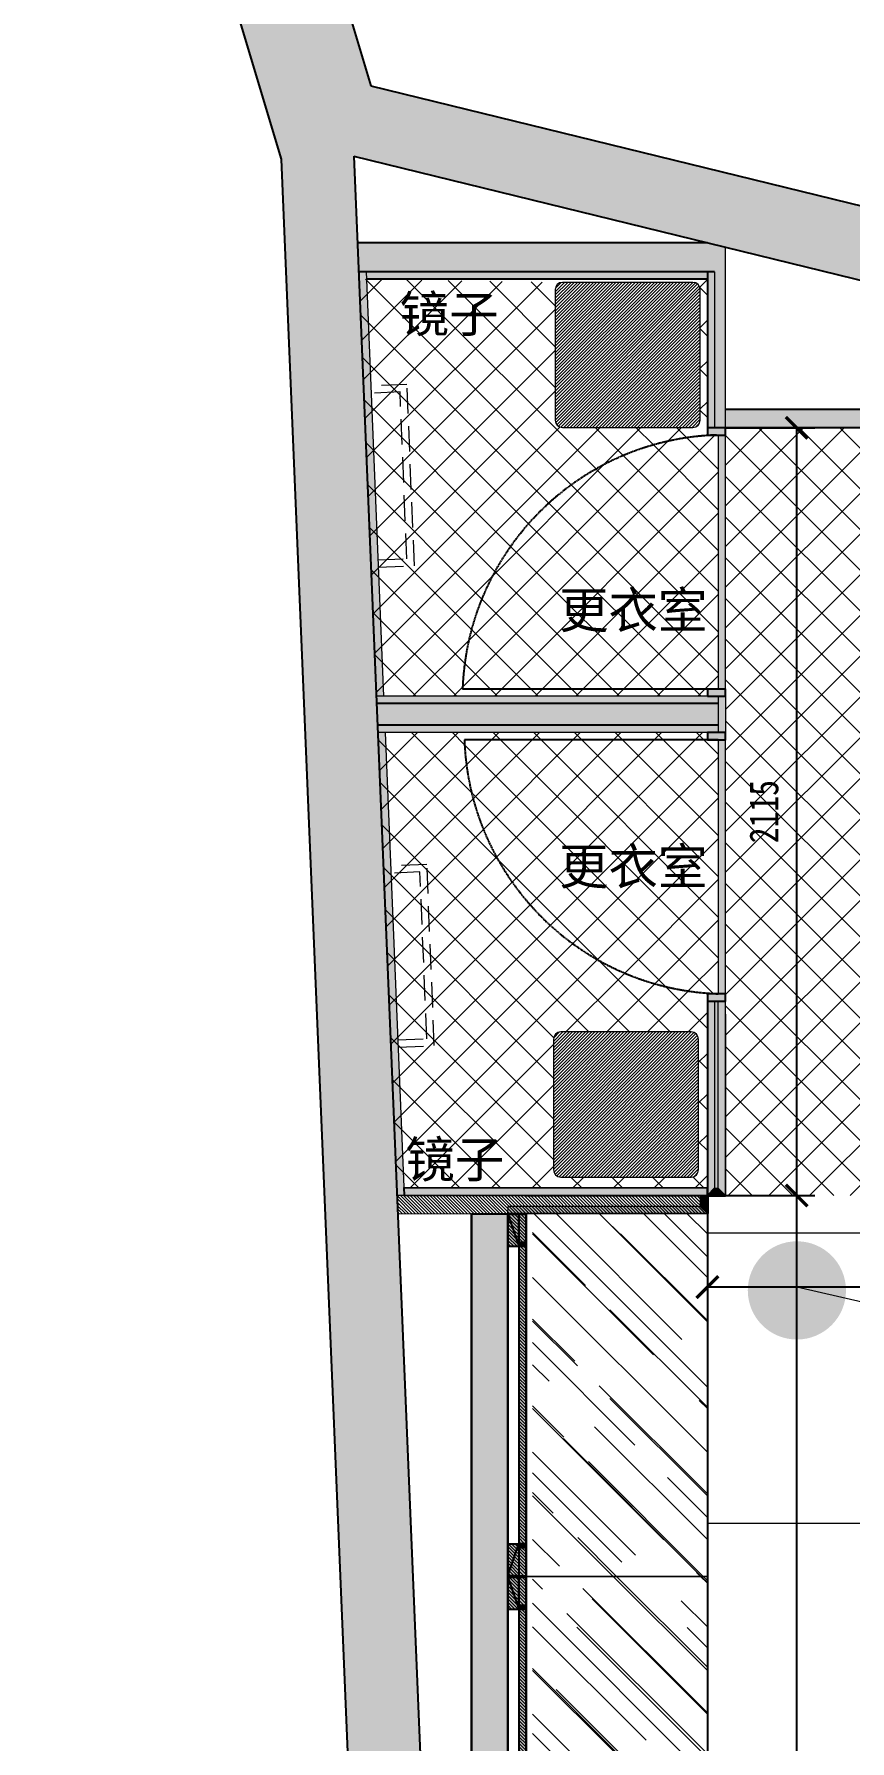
# Model space of a CAD drawing. Header units: millimetres. Extents: x 346472 to 732256, y -34068 to -15883.
# Drawn here: x 453487 to 455737, y -25021 to -20317 of the extents above; entities that cross this region are included whole.
import ezdxf

# ---------------------------------------------------------------- set-up
doc = ezdxf.new("R2010")
doc.units = ezdxf.units.MM
doc.header["$LTSCALE"] = 7
doc.header["$PDMODE"] = 3
for name, pattern in [('DASH', [0.35, 0.25, -0.1]), ('DASHED', [0.75, 0.5, -0.25]), ('TRATTEGGIATA2', [9.524999999999999, 6.35, -3.175])]:
    doc.linetypes.add(name, pattern=pattern)
doc.layers.get('0').update_dxf_attribs({"lineweight": 0})
for name, color, linetype in [('1建筑平面', 7, 'Continuous'), ('3d floor', 7, 'Continuous'), ('mdf panels', 7, 'Continuous'), ('WALL', 7, 'Continuous'), ('walls', 7, 'Continuous')]:
    doc.layers.add(name, color=color, linetype=linetype)
for name, color, linetype, lineweight in [('black lacquared metal', 1, 'Continuous', 9), ('EA7 FLOOR', 253, 'Continuous', 5), ('EA7 furniture', 7, 'Continuous', 5), ('materials', 1, 'Continuous', 40), ('QUOTE', 251, 'Continuous', 5)]:
    doc.layers.add(name, color=color, linetype=linetype, lineweight=lineweight)
doc.styles.add('DIM_FONT', font='', dxfattribs={"width": 0.8})
doc.styles.get("Standard").update_dxf_attribs({"font": 'STKaiti.ttf'})
doc.styles.get('DIM_FONT').set_extended_font_data('SimHei')
doc.dimstyles.new('DIMN100', dxfattribs={"dimtxt": 80, "dimasz": 60, "dimexe": 50, "dimexo": 0, "dimgap": 50, "dimtad": 1, "dimdec": 0, "dimrnd": 5, "dimzin": 0, "dimdsep": 46, "dimtxsty": 'DIM_FONT', "dimblk": 'ARCHTICK', "dimcen": 1, "dimclrd": 256, "dimclre": 256, "dimclrt": 256, "dimadec": 0, "dimazin": 0, "dimtfac": 1, "dimtdec": 0, "dimtix": 1, "dimtmove": 2, "dimatfit": 3, "dimldrblk": '_DIMX', "dimfxl": 250, "dimtolj": 1, "dimtzin": 0, "dimarcsym": 0})

# ---------------------------------------------------------------- blocks, each defined once
blk = doc.blocks.new('parete 100')
at = {"ltscale": 100}
h = blk.add_hatch(color=8, dxfattribs=at)
h.dxf.hatch_style = 1
h.paths.add_polyline_path([(-90, 550), (-2, 550), (-90, 520)], flags=17)
h.paths.add_polyline_path([(-2, 550), (-2, 520), (-90, 520)])
h.paths.add_polyline_path([(-80, 520), (-2, 520), (-2, 500), (-80, 500)])
h.paths.add_polyline_path([(-998, 520), (-90, 520), (-90, 500), (-998, 500)])
h.paths.add_polyline_path([(-998, 550), (-910, 550), (-910, 520)], flags=17)
h.paths.add_polyline_path([(-998, 550), (-910, 520), (-998, 520)])
at = {"layer": 'black lacquared metal'}
h = blk.add_hatch(dxfattribs=at)
h.set_pattern_fill('AR-RROOF', color=256, scale=5, angle=45)
h.set_pattern_definition([(45, (-76560.84168510666, -19870.80230649883), (107.7630734528299, 287.3681958742129), [1905, -254, 635, -127]), (45, (-76486.30555930178, -19706.46361948325), (-209.2399676209112, 29.63484519952821), [381, -41.91, 762, -95.25]), (45, (-76592.27258153041, -19749.56884886437), (406.8056022844328, 527.1410343067594), [1016, -177.8, 508, -127])])
h.paths.add_polyline_path([(0, 550), (-1000, 550), (-1000, 302.3590516981494), (0, 302.3590516981494)])
h.paths.add_polyline_path([(-1000, 481.7048179433623), (-1000, 550), (0, 550), (0, 481.7048179433623)], flags=17)
h.paths.add_polyline_path([(0, 302.3590516981494), (-1000, 302.3590516981494), (-1000, 0), (0, 0)])
at = {"layer": 'mdf panels', "lineweight": 5}
h = blk.add_hatch(dxfattribs=at)
h.set_pattern_fill('ANSI31', color=256, scale=2)
h.set_pattern_definition([(45, (-89860.49032728086, -14184.73489645128), (-4.490128060534576, 4.490128060534577), [])])
h.paths.add_polyline_path([(-920, 520), (-998, 520), (-998, 500), (-920, 500)])
h.paths.add_polyline_path([(-910, 550), (-998, 550), (-910, 520)], flags=17)
h.paths.add_polyline_path([(-998, 550), (-998, 520), (-920, 520), (-910, 520)], flags=17)
h.paths.add_polyline_path([(-2, 550), (-90, 550), (-2, 520)], flags=17)
h.paths.add_polyline_path([(-90, 550), (-90, 520), (-2, 520)], flags=17)
h.paths.add_polyline_path([(-90, 500), (-90, 520), (-910, 520), (-910, 500)])
h.paths.add_polyline_path([(-80, 520), (-80, 500), (-2, 500), (-2, 520)])
at = {"layer": 'black lacquared metal', "color": 0}
blk.add_lwpolyline([(-1000, 550), (0, 550), (0, 0), (-1000, 0)], close=True, dxfattribs=at)
at = {"layer": 'black lacquared metal', "linetype": 'TRATTEGGIATA2'}
blk.add_lwpolyline([(-1000, 550), (0, 550), (0, 500), (-1000, 500)], close=True, dxfattribs=at)
blk.add_lwpolyline([(-1000, 550), (0, 550), (0, 500), (-1000, 500)], close=True, dxfattribs=at)
at = {"layer": 'black lacquared metal'}
for points in [[(-1000, 550), (-998, 550), (-998, 500), (-1000, 500)], [(0, 550), (-2, 550), (-2, 500), (0, 500)]]:
    blk.add_lwpolyline(points, close=True, dxfattribs=at)
at = {"layer": 'mdf panels'}
for p, q in [((-1000, 550), (-1000, 500)), ((-1000, 550), (-1000, 500)), ((-998, 550), (-998, 500)), ((-998, 550), (-910, 520)), ((-2, 550), (-90, 520)), ((-2, 550), (-2, 500)), ((0, 550), (0, 500)), ((0, 550), (0, 500))]:
    blk.add_line(p, q, dxfattribs=at)
for points in [[(-1000, 550), (0, 550), (0, 500), (-1000, 500)], [(-998, 550), (-910, 550), (-910, 520), (-998, 520)], [(-998, 500), (-2, 500), (-2, 520), (-998, 520)], [(-920, 500), (-910, 500), (-910, 520), (-920, 520)], [(-2, 550), (-90, 550), (-90, 520), (-2, 520)], [(-80, 500), (-90, 500), (-90, 520), (-80, 520)]]:
    blk.add_lwpolyline(points, close=True, dxfattribs=at)
for points in [[(-920, 500), (-920, 520), (-910, 520), (-910, 500)], [(-920, 520), (-910, 520), (-910, 500), (-912, 500), (-912, 518.0000000000146), (-918, 518.0000000000146), (-918, 500), (-920, 500), (-920, 520)], [(-918, 500), (-920, 500), (-920, 520), (-910, 520), (-910, 500), (-912, 500)], [(-910, 500), (-910, 520), (-920, 520), (-920, 500)], [(-910, 520), (-920, 520), (-920, 500), (-918, 500), (-918, 518.0000000000146), (-912, 518.0000000000146), (-912, 500), (-910, 500), (-910, 520)], [(-918, 500), (-918, 518.0000000000146), (-912, 518.0000000000146), (-912, 500)], [(-912, 500), (-912, 518.0000000000146), (-918, 518.0000000000146), (-918, 500)], [(-80, 500), (-80, 520), (-90, 520), (-90, 500)], [(-80, 520), (-90, 520), (-90, 500), (-88, 500), (-88, 518.0000000000146), (-82, 518.0000000000146), (-82, 500), (-80, 500), (-80, 520)], [(-82, 500), (-82, 518.0000000000146), (-88, 518.0000000000146), (-88, 500)]]:
    blk.add_lwpolyline(points, dxfattribs=at)
blk = doc.blocks.new('_ArchTick')
at = {"color": 0, "linetype": 'ByBlock', "const_width": 0.15}
blk.add_lwpolyline([(-0.5, -0.5), (0.5, 0.5)], dxfattribs=at)
blk = doc.blocks.new('*D164')
at = {"layer": 'Defpoints', "color": 0, "lineweight": 5, "transparency": 16777216}
for p in [(455347.5670853055, -23517.79623745817, 1.056990877581826), (455589.9332002159, -23517.79623745817), (455343.604076392, -27617.79252943446, 0.04113068191132865)]:
    blk.add_point(p, dxfattribs=at)
at = {"layer": 'QUOTE', "lineweight": -2, "transparency": 16777216}
for p, q in [((455347.5670853055, -23517.79623745817), (455639.9332002159, -23517.79623745817)), ((455589.9332002159, -27617.79252943446), (455589.9332002159, -23517.79623745817)), ((455343.604076392, -27617.79252943446), (455639.9332002159, -27617.79252943446))]:
    blk.add_line(p, q, dxfattribs=at)
at = {"layer": 'QUOTE', "lineweight": -2, "transparency": 16777216, "xscale": 60, "yscale": 60, "zscale": 60}
for p, rotation in [((455589.9332002159, -23517.79623745817), 90), ((455589.9332002159, -27617.79252943446), 270)]:
    blk.add_blockref('_ArchTick', p, dxfattribs=dict(at, rotation=rotation))
at = {"layer": 'QUOTE', "lineweight": 5, "transparency": 16777216, "insert": (455499.4837620137, -25567.79438344624), "char_height": 80, "attachment_point": 5, "rotation": 90, "style": 'DIM_FONT'}
blk.add_mtext('\\A1;4100', dxfattribs=at)
blk = doc.blocks.new('_DIMX')
blk.add_line((-150, 0), (150, 0))
at = {"const_width": 50}
blk.add_lwpolyline([(-70, -70), (70, 70)], dxfattribs=at)
blk = doc.blocks.new('*D165')
at = {"layer": 'Defpoints', "color": 0, "lineweight": 5, "transparency": 16777216}
for p in [(455343.7322374464, -23517.79236533343, -0.974729513759113), (456445.8895979024, -23517.79236123606, 0.04113068191132865), (456445.8895979024, -23770.05596228177)]:
    blk.add_point(p, dxfattribs=at)
at = {"layer": 'QUOTE', "lineweight": -2, "transparency": 16777216}
for p, q in [((455343.7322374464, -23517.79236533343), (455343.7322374464, -23820.05596228177)), ((456445.8895979024, -23517.79236123606), (456445.8895979024, -23820.05596228177)), ((455343.7322374464, -23770.05596228177), (456445.8895979024, -23770.05596228177))]:
    blk.add_line(p, q, dxfattribs=at)
at = {"layer": 'QUOTE', "lineweight": -2, "transparency": 16777216, "xscale": 60, "yscale": 60, "zscale": 60, "rotation": 180}
blk.add_blockref('_ArchTick', (455343.7322374464, -23770.05596228177), dxfattribs=at)
at = {"layer": 'QUOTE', "lineweight": -2, "transparency": 16777216, "xscale": 60, "yscale": 60, "zscale": 60}
blk.add_blockref('_ArchTick', (456445.8895979024, -23770.05596228177), dxfattribs=at)
at = {"layer": 'QUOTE', "lineweight": 5, "transparency": 16777216, "insert": (455894.8109176744, -23679.60652407952), "char_height": 80, "attachment_point": 5, "style": 'DIM_FONT'}
blk.add_mtext('\\A1;1100', dxfattribs=at)
blk = doc.blocks.new('*D171')
at = {"layer": 'Defpoints', "color": 0, "lineweight": 5, "transparency": 16777216}
for p in [(455393.6049687589, -21401.84830878624, -0.9747295137591809), (455589.9332002159, -21401.84830878624), (455393.6034084552, -23517.79393236014, -0.974729513759113)]:
    blk.add_point(p, dxfattribs=at)
at = {"layer": 'QUOTE', "lineweight": -2, "transparency": 16777216}
for p, q in [((455393.6049687589, -21401.84830878624), (455639.9332002159, -21401.84830878624)), ((455589.9332002159, -23517.79393236014), (455589.9332002159, -21401.84830878624)), ((455393.6034084552, -23517.79393236014), (455639.9332002159, -23517.79393236014))]:
    blk.add_line(p, q, dxfattribs=at)
at = {"layer": 'QUOTE', "lineweight": -2, "transparency": 16777216, "xscale": 60, "yscale": 60, "zscale": 60}
for p, rotation in [((455589.9332002159, -21401.84830878624), 90), ((455589.9332002159, -23517.79393236014), 270)]:
    blk.add_blockref('_ArchTick', p, dxfattribs=dict(at, rotation=rotation))
at = {"layer": 'QUOTE', "lineweight": 5, "transparency": 16777216, "insert": (455499.9332002159, -22459.82112057312), "char_height": 80, "attachment_point": 5, "rotation": 90, "style": 'DIM_FONT'}
blk.add_mtext('\\A1;2115', dxfattribs=at)

msp = doc.modelspace()

# ---------------------------------------------------------------- hatches: boundary and pattern name
at = {"layer": 'EA7 furniture', "lineweight": 5}
h = msp.add_hatch(color=256, dxfattribs=at)
h.dxf.hatch_style = 1
h.paths.add_polyline_path([(455393.6049687589, -20904.085720121), (455343.6049794669, -20891.84830878624), (454378.4112148004, -20891.84830878624), (454381.7368949779, -20971.84830878624), (455363.6049794669, -20971.84830878624), (455363.6049794669, -21401.84830878624), (455393.6049687589, -21401.84830878624)])
at = {"layer": 'EA7 furniture'}
h = msp.add_hatch(dxfattribs=at)
h.set_pattern_fill('ANSI37', color=252, scale=25)
h.set_pattern_definition([(45, (285202.1406106213, -16693.28467062273), (-56.1266007566822, 56.12660075668221), []), (135, (285202.1406106213, -16693.28467062273), (-56.12660075668221, -56.1266007566822), [])])
h.paths.add_polyline_path([(456445.8927401011, -21401.84830878624), (455393.6049687589, -21401.84830878624), (455393.6049687589, -21421.84830878624), (455393.6049687589, -22121.84830878624), (455393.6049687589, -22141.84830878624), (455393.6049794669, -23517.79236133479), (456495.8927401011, -23517.79236133479), (456495.8927401011, -22967.79236133479), (456445.8927401011, -22967.79236133479)])
h.paths.add_polyline_path([(455343.6049794669, -21423.15954538649), (455343.6049794669, -21401.84830878624), (455343.6049794669, -20991.84830878624), (455303.9373134892, -21000.92226269451, -0.4142135623730951), (455323.9373134892, -21020.92226269451), (455323.9373134892, -21380.92226269451, -0.4142135623730951), (455303.9373134892, -21400.92226269451), (454943.9373134892, -21400.92226269451, -0.4142135623730951), (454923.9373134892, -21380.92226269451), (454923.9373134892, -21020.92226269451, -0.4142135623730951), (454943.9373134892, -21000.92226269451), (454382.5683150223, -20991.84830878624), (454430.374967573, -22141.84830878624), (455343.6049794669, -22141.84830878624), (455343.6049794669, -22121.84830878624), (454668.6049741128, -22121.84830878624, -0.3838401808308585)])
h.paths.add_polyline_path([(455373.6049687589, -21421.84830878624), (455368.6049741103, -21421.84830878624, 0.3937649604462505), (454668.6049741128, -22121.84830878624), (455373.6049687589, -22121.84830878624)])
h.paths.add_polyline_path([(455373.6049687589, -22261.84830878624), (454673.6049687589, -22261.84830878624, 0.3937649604472774), (455373.6049687589, -22961.84830878634)])
h.paths.add_polyline_path([(454673.6049687589, -22261.84830878624), (455343.6049794669, -22261.84830878624), (455343.6049794669, -22241.84830878624), (454434.5320677948, -22241.84830878624), (454486.7429207892, -23497.79236133479), (455343.6049794669, -23497.79236133479), (455343.6049794669, -22960.17093378819, -0.3818606742539593)])
h.paths.add_polyline_path([(454939.2932824134, -23066.98209879365), (455299.2932824134, -23066.98209879365, -0.4142135623730951), (455319.2932824134, -23086.98209879365), (455319.2932824134, -23446.98209879365, -0.4142135623730951), (455299.2932824134, -23466.98209879365), (454939.2932824134, -23466.98209879365, -0.4142135623730951), (454919.2932824134, -23446.98209879365), (454919.2932824134, -23086.98209879365, -0.4142135623730951)], flags=16)
h.paths.add_polyline_path([(455708.4120861308, -21579.72428696755), (456124.9195895414, -21579.72428696755), (456124.9195895414, -21342.54829788161), (455708.4120861308, -21342.54829788161)], flags=9)
h.paths.add_polyline_path([(454460.9151490896, -21201.00109109552), (454877.4226525002, -21201.00109109552), (454877.4226525002, -20963.82510200957), (454460.9151490896, -20963.82510200957)], flags=9)
h.paths.add_polyline_path([(454898.5720377336, -22017.24269815588), (455134.7930472834, -22017.24269815588), (455134.7930472834, -21780.06670906993), (454898.5720377336, -21780.06670906993)], flags=24)
h.paths.add_polyline_path([(454898.5720377336, -22723.62207935897), (455134.7930472834, -22723.62207935897), (455134.7930472834, -22486.44609027302), (454898.5720377336, -22486.44609027302)], flags=24)
h.paths.add_polyline_path([(454476.7499196769, -23531.21320542147), (454893.2574230875, -23531.21320542147), (454893.2574230875, -23294.03721633553), (454476.7499196769, -23294.03721633553)], flags=9)
h.paths.add_polyline_path([(454970.9409012132, -23379.70959159772), (455284.9927429594, -23379.70959159772), (455284.9927429594, -23142.53360251177), (454970.9409012132, -23142.53360251177)], flags=8)
at = {"layer": 'EA7 furniture', "lineweight": 5}
h = msp.add_hatch(color=256, dxfattribs=at)
h.dxf.hatch_style = 1
h.paths.add_polyline_path([(455373.6049687589, -22141.84830878624), (455343.6049794669, -22141.84830878624), (454430.3889410191, -22141.84830878624), (454431.2063876174, -22161.84830878624), (455373.6049689145, -22161.84830878624)])
h.paths.add_polyline_path([(454402.5850135247, -20971.84830878624), (454382.5683150223, -20971.84830878624), (454430.3889410191, -22141.84830878624), (454450.4056395217, -22141.84830878624)])
h = msp.add_hatch(color=256, dxfattribs=at)
h.dxf.hatch_style = 1
h.paths.add_polyline_path([(455363.6049794669, -20971.84830878624), (455343.6049794669, -20971.84830878624), (455343.6049794669, -21401.84830878624), (455363.6049794669, -21401.84830878624)])
at = {"layer": 'EA7 furniture', "ltscale": 100}
h = msp.add_hatch(dxfattribs=at)
h.set_pattern_fill('ANSI31', color=8, scale=50)
h.set_pattern_definition([(45, (-42587.29185632616, -199615.3688901502), (-4.419417382415921, 4.419417382415922), [])])
h.paths.add_polyline_path([(454943.9373134892, -21000.92226269451, 0.4142135623730951), (454923.9373134892, -21020.92226269451), (454923.9373134892, -21380.92226269451, 0.4142135623730951), (454943.9373134892, -21400.92226269451), (455303.9373134892, -21400.92226269451, 0.4142135623730951), (455323.9373134892, -21380.92226269451), (455323.9373134892, -21020.92226269451, 0.4142135623730951), (455303.9373134892, -21000.92226269451)])
at = {"layer": 'EA7 furniture', "lineweight": 5}
h = msp.add_hatch(color=1, dxfattribs=at)
h.dxf.hatch_style = 1
h.paths.add_polyline_path([(455393.6049629999, -21401.84830878624), (455343.6049794669, -21401.84830878624), (455343.6049794669, -21421.84830878624), (455393.6049631556, -21421.84830878624)])
h.paths.add_polyline_path([(455393.6049687589, -22961.84830878624), (455343.6049794559, -22961.84830878624), (455343.6049794559, -22981.84830878624), (455393.6049687589, -22981.84830878624)])
h = msp.add_hatch(color=256, dxfattribs=at)
h.dxf.hatch_style = 1
h.paths.add_polyline_path([(455393.6049687588, -21421.84830878624), (455373.6049687589, -21421.84830878624), (455373.6049687589, -22121.84830878624), (455393.6018263935, -22121.84830868751)])
h = msp.add_hatch(color=1, dxfattribs=at)
h.dxf.hatch_style = 1
h.paths.add_polyline_path([(455343.6049794669, -22121.84830878624), (455343.6049794669, -22141.84830878624), (455393.6049687589, -22141.84830878624), (455393.6049687589, -22121.84830878624)])
h.paths.add_polyline_path([(455393.6049687589, -22241.84830878624), (455343.6049794669, -22241.84830878624), (455343.6049794669, -22261.84830878624), (455373.6049687589, -22261.84830878624), (455393.6049687589, -22261.84830878624)])
h = msp.add_hatch(color=256, dxfattribs=at)
h.dxf.hatch_style = 1
h.paths.add_polyline_path([(455393.6049687589, -22141.84830878624), (455373.6049687589, -22141.84830878624), (455373.6049695371, -22241.84830878624), (455393.6049687589, -22241.84830878624)])
h = msp.add_hatch(color=256, dxfattribs=at)
h.dxf.hatch_style = 1
h.paths.add_polyline_path([(455373.6049693815, -22221.84830878624), (455373.6049689145, -22161.84830878624), (454431.2063876175, -22161.84830878624), (454433.7006477505, -22221.84830878624)])
h = msp.add_hatch(color=256, dxfattribs=at)
h.dxf.hatch_style = 1
h.paths.add_polyline_path([(455373.6049693815, -22221.84830878624), (454433.7006477505, -22221.84830878624), (454434.5320677948, -22241.84830878624), (455373.6049695371, -22241.84830878624)])
h.paths.add_polyline_path([(454476.7499196769, -23531.21320542147), (454893.2574230875, -23531.21320542147), (454893.2574230875, -23294.03721633553), (454476.7499196769, -23294.03721633553)], flags=9)
h.paths.add_polyline_path([(454970.9409012132, -23379.70959159772), (455284.9927429594, -23379.70959159772), (455284.9927429594, -23142.53360251177), (454970.9409012132, -23142.53360251177)], flags=9)
h = msp.add_hatch(color=256, dxfattribs=at)
h.dxf.hatch_style = 1
h.paths.add_polyline_path([(454455.3674019151, -22241.84830878624), (454435.3674019151, -22241.84830878624), (454487.5743408336, -23517.7923613364), (454507.5576096558, -23517.7923613348)])
h = msp.add_hatch(color=256, dxfattribs=at)
h.dxf.hatch_style = 1
h.paths.add_polyline_path([(455393.6049687588, -22261.84830878624), (455373.6049687589, -22261.84830878624), (455373.6018265491, -22961.84830878624), (455393.6018265491, -22961.84830868751)])
h = msp.add_hatch(color=256, dxfattribs=at)
h.dxf.hatch_style = 1
h.paths.add_polyline_path([(455343.6049794669, -22961.84830878624), (455343.6049796533, -23517.79236123606), (455363.6049796533, -23497.79330387106), (455363.6037967905, -22981.84830878624), (455343.6049794668, -22981.84830878624)])
h = msp.add_hatch(color=256, dxfattribs=at)
h.dxf.hatch_style = 1
h.paths.add_polyline_path([(455373.6018374084, -22981.84830878624), (455363.6037228363, -22981.84830878624), (455363.603722685, -23497.79267547571), (455373.6018372571, -23497.79330387106)])
h = msp.add_hatch(color=256, dxfattribs=at)
h.dxf.hatch_style = 1
h.paths.add_polyline_path([(455393.6018372571, -22981.84830878624), (455373.6018372572, -22981.84830878624), (455373.6018372571, -23497.79330387106), (455393.6018372571, -23517.79236123606)])
at = {"layer": 'EA7 furniture', "ltscale": 100}
h = msp.add_hatch(dxfattribs=at)
h.set_pattern_fill('ANSI31', color=8, scale=50)
h.set_pattern_definition([(45, (-42591.93588740192, -201681.4287262493), (-4.419417382415921, 4.419417382415922), [])])
h.paths.add_polyline_path([(454939.2932824134, -23066.98209879365, 0.4142135623730951), (454919.2932824134, -23086.98209879365), (454919.2932824134, -23446.98209879365, 0.4142135623730951), (454939.2932824134, -23466.98209879365), (455299.2932824134, -23466.98209879365, 0.4142135623730951), (455319.2932824134, -23446.98209879365), (455319.2932824134, -23086.98209879365, 0.4142135623730951), (455299.2932824134, -23066.98209879365)])
at = {"layer": 'EA7 furniture', "lineweight": 9}
h = msp.add_hatch(dxfattribs=at)
h.set_pattern_fill('ANSI31', color=256, scale=2, angle=90)
h.set_pattern_definition([(135, (592403.1215652869, -648530.8736916503), (-4.490128060534577, -4.490128060534576), [])])
h.paths.add_polyline_path([(454487.5743408335, -23517.79236133479), (454489.6783778049, -23568.4054536157), (455343.6064872683, -23567.79236133479), (455343.6064872683, -23517.79236133479)])
at = {"layer": 'EA7 furniture', "lineweight": 5}
h = msp.add_hatch(color=5, dxfattribs=at)
h.dxf.hatch_style = 1
h.paths.add_polyline_path([(455033.7046321827, -23496.97288622245), (454506.7403308079, -23497.00646560241), (454507.5607518656, -23516.97288622245), (455033.7046321827, -23516.97288622245)])
h.paths.add_polyline_path([(455343.6049794559, -23496.97288622245), (455057.5607518656, -23496.97288622245), (455057.5607518656, -23516.97288622245), (455343.6049794669, -23517.79236133479), (455343.6049794559, -23516.97288612372)])
h.paths.add_polyline_path([(455057.5607518656, -23496.97288622245), (455033.7046321827, -23496.97288622245), (455033.7046321827, -23516.97288622245), (455057.5607518656, -23516.97288622245)])
at = {"layer": 'QUOTE', "lineweight": 5}
h = msp.add_hatch(color=1, dxfattribs=at)
h.dxf.hatch_style = 1
h.paths.add_polyline_path([(455455.096934014, -23779.49666503328, 1), (455725.8871610267, -23779.49666503328, 1)])
at = {"layer": 'WALL', "lineweight": 5}
h = msp.add_hatch(color=10, dxfattribs=at)
h.dxf.hatch_style = 1
h.paths.add_polyline_path([(455343.6064872683, -23517.792426015), (455343.6064872683, -23567.792426015), (455323.6074299033, -23547.792426015), (455323.6064610903, -23517.79399721311)])
h = msp.add_hatch(color=10, dxfattribs=at)
h.dxf.hatch_style = 1
h.paths.add_polyline_path([(455343.6018372571, -23517.79236123606), (455393.6018372571, -23517.79236123606), (455373.6018372571, -23497.79330387106), (455363.6040369139, -23497.79233503743)])
h = msp.add_hatch(color=8, dxfattribs=at)
h.dxf.hatch_style = 1
h.paths.add_polyline_path([(455323.6074299033, -23547.792426015), (455343.6064872683, -23567.792426015), (454794.2898765742, -23567.792426015), (454794.2898765742, -23547.792426015)])
at = {"layer": 'walls', "true_color": 0x939598}
h = msp.add_hatch(color=252, dxfattribs=at)
h.dxf.hatch_style = 1
h.paths.add_polyline_path([(453764.8037581257, -18290.3229389154), (453487.2640109994, -18392.44340536647), (454168.6625653508, -20661.49761445263), (454459.4716064556, -27655.71919358148), (454659.2358721615, -27647.14989828733), (454368.4899742149, -20653.19058931599), (459495.8927401011, -21908.11359257318), (459495.8927401011, -21702.21053575978), (454416.0362871058, -20458.92441076066)])
h.paths.add_polyline_path([(459495.8927401011, -21702.21053575978), (459495.8927401011, -21908.11359257319), (466388.7100568215, -23595.11876906373), (466251.6810434502, -24154.99463882756), (466232.995556196, -24231.34034250089), (466330.1286432224, -24255.11350814438), (466427.261711414, -24278.88675074412), (466630.5222821682, -23448.39883827182)])
h.paths.add_polyline_path([(466183.5867662266, -25274.50088190453), (466220.4351891507, -25123.94453091799), (466026.1690150978, -25076.39819963102), (465941.7742582285, -25421.22073553118), (468331.2482327138, -26006.04047700383), (467799.885761134, -28177.27787790244), (468007.4222490555, -28177.27787790244), (468577.4246335074, -25865.59234647936)])
h.paths.add_polyline_path([(468007.4222490555, -28177.27787790244), (467799.885761134, -28177.27787790244), (467759.4010031015, -28342.70548242497), (467954.5261936866, -28391.80162236576)])
h.paths.add_polyline_path([(467760.0641050644, -28342.87232785722), (467737.7975932061, -28430.98068826053), (467714.2518427296, -28527.19262794575), (467713.1460873459, -28531.50246084496), (469116.6804755646, -28880.10007815862), (469167.2158062651, -28696.93074867366)])
at = {"layer": 'walls'}
h = msp.add_hatch(color=5, dxfattribs=at)
h.dxf.hatch_style = 1
h.paths.add_polyline_path([(456445.8927401011, -21351.84830878624), (455393.6049626108, -21351.84830878624), (455393.6049629999, -21401.84830878624), (455393.6049687589, -21401.84830878624), (456445.8927401011, -21401.84830878624)])
h.paths.add_polyline_path([(454402.5850135248, -20971.84830878624), (454403.4024601229, -20991.84830878624), (455343.6049794669, -20991.84830878624), (455343.6049794669, -20971.84830878624)])
h = msp.add_hatch(color=0, dxfattribs=at)
h.dxf.hatch_style = 1
h.paths.add_polyline_path([(454793.6049794669, -23568.25904102667), (454693.6049794669, -23568.25904102667), (454693.6049794669, -27617.79242871286), (454793.6049794669, -27617.79242871286)])

# ---------------------------------------------------------------- linework, layer by layer
at = {"layer": '1建筑平面', "elevation": 0.04113068191132865}
for points in [[(453764.8037581257, -18290.3229389154), (454416.0362871058, -20458.92441076066)], [(453487.2640109994, -18392.44340536647), (454168.6625653508, -20661.49761445263)]]:
    msp.add_lwpolyline(points, dxfattribs=at)
at = {"layer": 'EA7 FLOOR', "color": 0}
msp.add_line((455343.6049794559, -23517.79236133479, -0.974729513759113), (455343.6049794559, -22961.84830878624, -0.974729513759113), dxfattribs=at)
at = {"layer": 'EA7 FLOOR'}
for p, q in [((458975.8927401011, -23621.63330162666, 0.04113068191132865), (455343.6049794669, -23621.63330162666, -0.9747295137591485)), ((456458.2106973594, -24421.63330162666, -0.6630021239457229), (455343.6049794669, -24421.63330162666, -0.9747295137591485))]:
    msp.add_line(p, q, dxfattribs=at)
at = {"layer": 'EA7 furniture', "lineweight": 5}
for p, q in [((455393.6049687589, -21401.84830878624, -0.9747295137591809), (455393.6049687589, -20904.085720121, -0.9747295137591809)), ((454382.5683150223, -20971.84830878624, -0.9747295137591683), (454431.2063876174, -22161.84830878624, -0.9747295137591683)), ((454402.5516304501, -20971.03154412534, -0.9747295137591683), (454450.4056395217, -22141.84830878624, -0.9747295137591683)), ((455343.6049794669, -20971.84830878624, -0.9747295137591596), (455343.6049794669, -21401.84830878624, -0.9747295137591809)), ((455363.6049794669, -20971.84830878624, -0.9747295137591596), (455363.6049794669, -21401.84830878624, -0.9747295137591809)), ((455393.6049687589, -22141.84830878624, -0.9747295137591683), (454430.374967573, -22141.84830878624, -0.9747295137591683)), ((455373.6049687589, -22141.84830878624, -0.9747295137591683), (455373.6049695371, -22241.84830878624, -0.9747295137591683)), ((455393.6049695371, -22241.84830878624, -0.9747295137591683), (454434.5320677948, -22241.84830878624, -0.9747295137591683)), ((454435.3506567291, -22241.84830878624, -0.9433744504391814), (454487.5743408335, -23517.79236133479, 1.056990877581826)), ((454455.3674019151, -22241.84830878624, -0.9420921786399133), (454507.5576096558, -23516.97445719843, 1.056990877581826)), ((455363.6035218844, -22981.84830878624, -0.9723428479961709), (455363.6040369147, -23497.79298972523, -0.974729513759113)), ((454793.6049794669, -23568.25904102667, 1.056990877582564), (454794.2898606814, -23547.79242768082, 0.04113068191132865))]:
    msp.add_line(p, q, dxfattribs=at)
at = {"layer": 'EA7 furniture', "lineweight": 9, "elevation": -0.9747295137591556}
for points in [[(455343.6049794669, -20971.84830878624), (455343.6049794669, -21421.84830878624)], [(455343.6049794669, -22121.84830878624), (455343.6049794669, -22141.84830878624)], [(455343.6049794669, -22241.84830878624), (455343.6049794669, -22261.84830878624)]]:
    msp.add_lwpolyline(points, dxfattribs=at)
at = {"layer": 'EA7 furniture', "ltscale": 100}
for points, elevation in [([(454923.9373134892, -21380.92226269451, 0.414213562373095), (454943.9373134892, -21400.92226269451), (455303.9373134892, -21400.92226269451, 0.414213562373095), (455323.9373134892, -21380.92226269451), (455323.9373134892, -21020.92226269451, 0.414213562373095), (455303.9373134892, -21000.92226269451), (454943.9373134892, -21000.92226269451, 0.414213562373095), (454923.9373134892, -21020.92226269451)], 0.04113068191132865), ([(454919.2932824134, -23446.98209879365, 0.414213562373095), (454939.2932824134, -23466.98209879365), (455299.2932824134, -23466.98209879365, 0.414213562373095), (455319.2932824134, -23446.98209879365), (455319.2932824134, -23086.98209879365, 0.414213562373095), (455299.2932824134, -23066.98209879365), (454939.2932824134, -23066.98209879365, 0.414213562373095), (454919.2932824134, -23086.98209879365)], 1.056990877581826)]:
    msp.add_lwpolyline(points, format="xyb", close=True, dxfattribs=dict(at, elevation=elevation))
at = {"layer": 'EA7 furniture', "linetype": 'DASHED', "ltscale": 20}
for points, elevation in [([(454435.8622224228, -21786.02281192377), (454535.7787995621, -21781.93898861926), (454515.3596830395, -21282.35610292316), (454415.4431059003, -21286.43992622768)], -0.9747295137591683), ([(454435.045457762, -21766.03949649593), (454514.9787194734, -21762.77243785231), (454496.1931322726, -21303.15618301191), (454416.2598705612, -21306.42324165552)], -0.9747295137591683), ([(454490.8460932224, -23108.99426846032), (454590.7626703617, -23104.9104451558), (454570.3435538391, -22605.3275594597), (454470.4269766999, -22609.41138276421)], 0.05744934947095606), ([(454490.0293285616, -23089.01095303247), (454569.9625902729, -23085.74389438886), (454551.1770030722, -22626.12763954845), (454471.2437413608, -22629.39469819206)], 0.05744934947095606)]:
    msp.add_lwpolyline(points, dxfattribs=dict(at, elevation=elevation))
at = {"layer": 'EA7 furniture', "lineweight": 5}
for points, elevation in [([(455373.6049687589, -22121.84830878624), (455393.6049687589, -22121.84830878624), (455393.6049687589, -21421.84830878624), (455373.6049687589, -21421.84830878624)], -0.9747295137591809), ([(455373.6049687589, -22961.84830878624), (455393.6049687589, -22961.84830878624), (455393.6049687589, -22261.84830878624), (455373.6049687589, -22261.84830878624)], -0.9747295137591683)]:
    msp.add_lwpolyline(points, close=True, dxfattribs=dict(at, elevation=elevation))
at = {"layer": 'EA7 furniture', "lineweight": 5, "elevation": -0.974729513759113}
msp.add_lwpolyline([(455363.6040369139, -23497.79233505802), (455373.6018372571, -23497.79330387106), (455373.6018388809, -22981.84830878624)], dxfattribs=at)
at = {"layer": 'EA7 furniture', "lineweight": 9, "elevation": 1.056990877582564}
msp.add_lwpolyline([(454489.6783778049, -23568.4054536157), (455343.6064872683, -23567.79236133479), (455343.6064872683, -23517.79236133479), (454487.5743408335, -23517.79236133479)], close=True, dxfattribs=at)
at = {"layer": 'materials', "color": 10, "lineweight": 40}
for points, elevation in [([(455393.6049794669, -23517.79236133479), (455343.6049794669, -23517.79236133479)], -0.9747295137591556), ([(455393.6049794559, -23517.79236133479), (455343.6049794559, -23517.79236133479)], -0.974729513759113), ([(455343.6064872683, -23567.79236133479), (455343.6064872683, -23517.79236133479)], 1.056990877582564)]:
    msp.add_lwpolyline(points, dxfattribs=dict(at, elevation=elevation))
at = {"layer": 'QUOTE', "color": 0, "lineweight": 5}
msp.add_line((455393.6049687589, -22141.84830878624, -0.9747295137591683), (455393.6049687589, -22241.84830878624, -0.9747295137591683), dxfattribs=at)
at = {"layer": 'QUOTE', "color": 10, "lineweight": 5}
msp.add_line((455589.9332002159, -23770.05596228177), (456497.0487771992, -23976.6579722882, -1.435383745372213), dxfattribs=at)
at = {"layer": 'WALL', "lineweight": 5}
for p, q in [((455393.6018372571, -23017.79393236013, -0.974729513759113), (455393.6018372571, -23517.79236123606, -0.974729513759113)), ((455373.6018372571, -23497.79330387106, -0.974729513759113), (455393.6018372571, -23517.79236123606, -0.974729513759113)), ((454843.6080583924, -23567.792426015, 0.04113068191206761), (455343.6064872683, -23567.792426015, 0.04113068191206761)), ((455323.6074299033, -23547.792426015, 0.04113068191206761), (455343.6064872683, -23567.792426015, 0.04113068191206761))]:
    msp.add_line(p, q, dxfattribs=at)
at = {"layer": 'WALL'}
for p, q in [((454843.6080583924, -23517.79399721311, 0.04113068191206761), (455343.6080583924, -23517.79399721311, 0.04113068191206761)), ((455363.6040369147, -23497.79298972523, -0.974729513759113), (455343.6034084552, -23517.79393236013, -0.974729513759113))]:
    msp.add_line(p, q, dxfattribs=at)
at = {"layer": 'WALL', "elevation": 0.04113068191132865}
for points in [[(454416.0362871058, -20458.92441076066), (466630.5222821682, -23448.39883827182)], [(454168.6625653508, -20661.49761445263), (454459.4084633188, -27655.45692394356)], [(454368.4899742149, -20653.19058931599), (466388.7097723259, -23595.11869943392)], [(454368.4899741934, -20653.19058879639), (454659.2358721615, -27647.14989828733), (454659.2358721615, -27647.14989828733)]]:
    msp.add_lwpolyline(points, dxfattribs=at)
at = {"layer": 'WALL', "lineweight": 5}
for points, elevation in [([(455343.6018372571, -23517.79236123606), (455393.6018372571, -23517.79393231077), (455393.6018372571, -22981.84830878624)], -0.974729513759113), ([(455323.6064610903, -23517.79399721311), (455323.6074299033, -23547.792426015), (454794.2898606814, -23547.79242768082)], 0.04113068191132865), ([(455343.6064872683, -23517.792426015), (455343.608058343, -23567.792426015), (454843.6080583924, -23567.792426015)], 0.04113068191132865)]:
    msp.add_lwpolyline(points, dxfattribs=dict(at, elevation=elevation))
at = {"layer": 'walls'}
for p, q in [((455343.6049794669, -20891.84830878624, -0.9747295137591683), (454378.4112148004, -20891.84830878624, -0.9747295137591683)), ((455363.6049794669, -20971.84830878624, -0.9747295137591596), (454382.5683150223, -20971.84830878624, -0.9747295137591683)), ((455343.6049794669, -20971.84830878624, -0.9747295137591683), (455343.6049794669, -21421.84830878624, -0.9747295137591683)), ((455343.6049794669, -20991.84830878624, -0.9747295137591683), (454403.4024601229, -20991.84830878624, -0.9747295137591683)), ((456445.8927473404, -21351.84830878624, -0.004948929390145219), (455393.6049683697, -21351.84830878624, -0.9747295141177892)), ((456445.8927473404, -21401.84830878624, -0.004948929390145219), (455393.6049687589, -21401.84830878624, -0.9747295137591809)), ((455343.6049794669, -22121.84830878624, -0.9747295137591683), (455343.6049794669, -22141.84830878624, -0.9747295137591683)), ((455373.6049689145, -22161.84830878624, -0.9747295137591683), (454430.374967573, -22161.84830878624, -0.9747295137591683)), ((455373.6049693815, -22221.84830878624, -0.9747295137591683), (454434.5320677948, -22221.84830878624, -0.9747295137591683)), ((455343.6049794669, -22241.84830878624, -0.9747295137591683), (455343.6049794669, -22261.84830878624, -0.9747295137591683)), ((455343.6049794669, -22961.84830878624, -0.9747295137591683), (455343.6049794669, -27617.79242871286, -0.9747295137591683)), ((454693.6049794669, -23568.25904102667, 1.056990877582564), (454693.6049794669, -27617.79242871286, -0.9747295137591683)), ((454793.6411613157, -23568.18721834016, 1.056990877582564), (454793.6049794669, -27617.79242871286, -0.9747295137591683))]:
    msp.add_line(p, q, dxfattribs=at)
at = {"layer": 'walls', "linetype": 'DASH'}
for p, q in [((455368.6049741128, -22121.84830878624, -0.9747295137591683), (454668.6049741128, -22121.84830878624, -0.9747295137591683)), ((455373.6049687589, -22261.84830878624, -0.9747295137591683), (454673.6049687589, -22261.84830878624, -0.9747295137591683))]:
    msp.add_line(p, q, dxfattribs=at)
at = {"layer": 'walls'}
for points, elevation in [([(455343.6049794669, -21421.84830878624), (455393.6049687589, -21421.84830878624), (455393.6049687589, -21401.84830878624), (455343.6049794669, -21401.84830878624)], -0.9747295137591809), ([(455343.6049794669, -22141.84830878624), (455393.6049687589, -22141.84830878624), (455393.6049687589, -22121.84830878624), (455343.6049794669, -22121.84830878624)], -0.9747295137591683), ([(455343.6049794669, -22261.84830878624), (455393.6049687589, -22261.84830878624), (455393.6049687589, -22241.84830878624), (455343.6049794669, -22241.84830878624)], -0.9747295137591683), ([(455343.6049794669, -22981.84830878624), (455393.6049687589, -22981.84830878624), (455393.6049687589, -22961.84830878624), (455343.6049794669, -22961.84830878624)], -0.9747295137591556), ([(454507.5576096558, -23516.97445719843), (455343.6049794669, -23517.79236133479), (455343.6049794669, -23497.79236133479), (454506.7403917497, -23497.00795454984)], 1.056990877581826), ([(454693.6049794669, -23568.25904102667), (454793.6049794669, -23568.25904102667), (454793.6049794669, -27617.79242871286), (454693.6049794669, -27617.79242871286)], 1.056990877582564)]:
    msp.add_lwpolyline(points, close=True, dxfattribs=dict(at, elevation=elevation))
at = {"layer": 'walls', "linetype": 'DASH'}
for centre, start, end in [((455394.1236645487, -22147.36699922206, -0.9747295137591683), 92.01443571464414, 177.9855642866071), ((455399.1236591948, -22236.32961835042, -0.9747295137591683), 182.0144357129758, 267.9855642853558)]:
    msp.add_arc(centre, 725.9673365471778, start, end, dxfattribs=at)

# ---------------------------------------------------------------- block references
at = {"layer": '3d floor', "rotation": 90}
for p in [(455343.6064872683, -23567.792426015, 0.04113068191206761), (455343.6064872683, -24567.792426015, 0.04113068191206761)]:
    msp.add_blockref('parete 100', p, dxfattribs=at)

# ---------------------------------------------------------------- texts
at = {"layer": 'EA7 furniture', "ltscale": 100, "char_height": 100, "attachment_point": 1}
for s, insert in [('{\\fSimSun|b0|i0|c134|p2;镜子}', (454494.9874546831, -21038.14297376946, 0.04113068191132865)), ('{\\fSimSun|b0|i0|c134|p2;更衣室}', (454934.7589408713, -21854.38458082982, 0.04113068191132865)), ('{\\fSimSun|b0|i0|c134|p2;更衣室}', (454934.7589408713, -22560.76396203291, 0.04113068191132865)), ('{\\fSimSun|b0|i0|c134|p2;镜子}', (454510.8222252703, -23368.35508809542, 0.04113068191132865))]:
    msp.add_mtext_dynamic_manual_height_columns(s, width=9677.842195841251, gutter_width=1, heights=[0], dxfattribs=dict(at, insert=insert))

# ---------------------------------------------------------------- dimensions: what is measured, and where the dimension line sits
at = {"layer": 'QUOTE', "color": 10, "lineweight": 5}
for base, p1, p2, picture, middle in [((455589.9332002159, -21401.84830878624), (455393.6034084552, -23517.79393236014, -0.974729513759113), (455393.6049687589, -21401.84830878624, -0.9747295137591809), '*D171', (455499.9332002159, -22459.82112057312)), ((455589.9332002159, -23517.79623745817), (455343.604076392, -27617.79252943446, 0.04113068191132865), (455347.5670853055, -23517.79623745817, 1.056990877581826), '*D164', (455499.4837620137, -25567.79438344624))]:
    dim = msp.add_linear_dim(base=base, p1=p1, p2=p2, angle=90, dimstyle='DIMN100', dxfattribs=at)
    dim.commit()
    dim.dimension.update_dxf_attribs({"geometry": picture, "text_midpoint": middle})
dim = msp.add_linear_dim(base=(456445.8895979024, -23770.05596228177), p1=(455343.7322374464, -23517.79236533343, -0.974729513759113), p2=(456445.8895979024, -23517.79236123606, 0.04113068191132865), dimstyle='DIMN100', dxfattribs=at)
dim.commit()
dim.dimension.update_dxf_attribs({"geometry": '*D165', "text_midpoint": (455894.8109176744, -23679.60652407952)})

doc.saveas('drawing.dxf')
